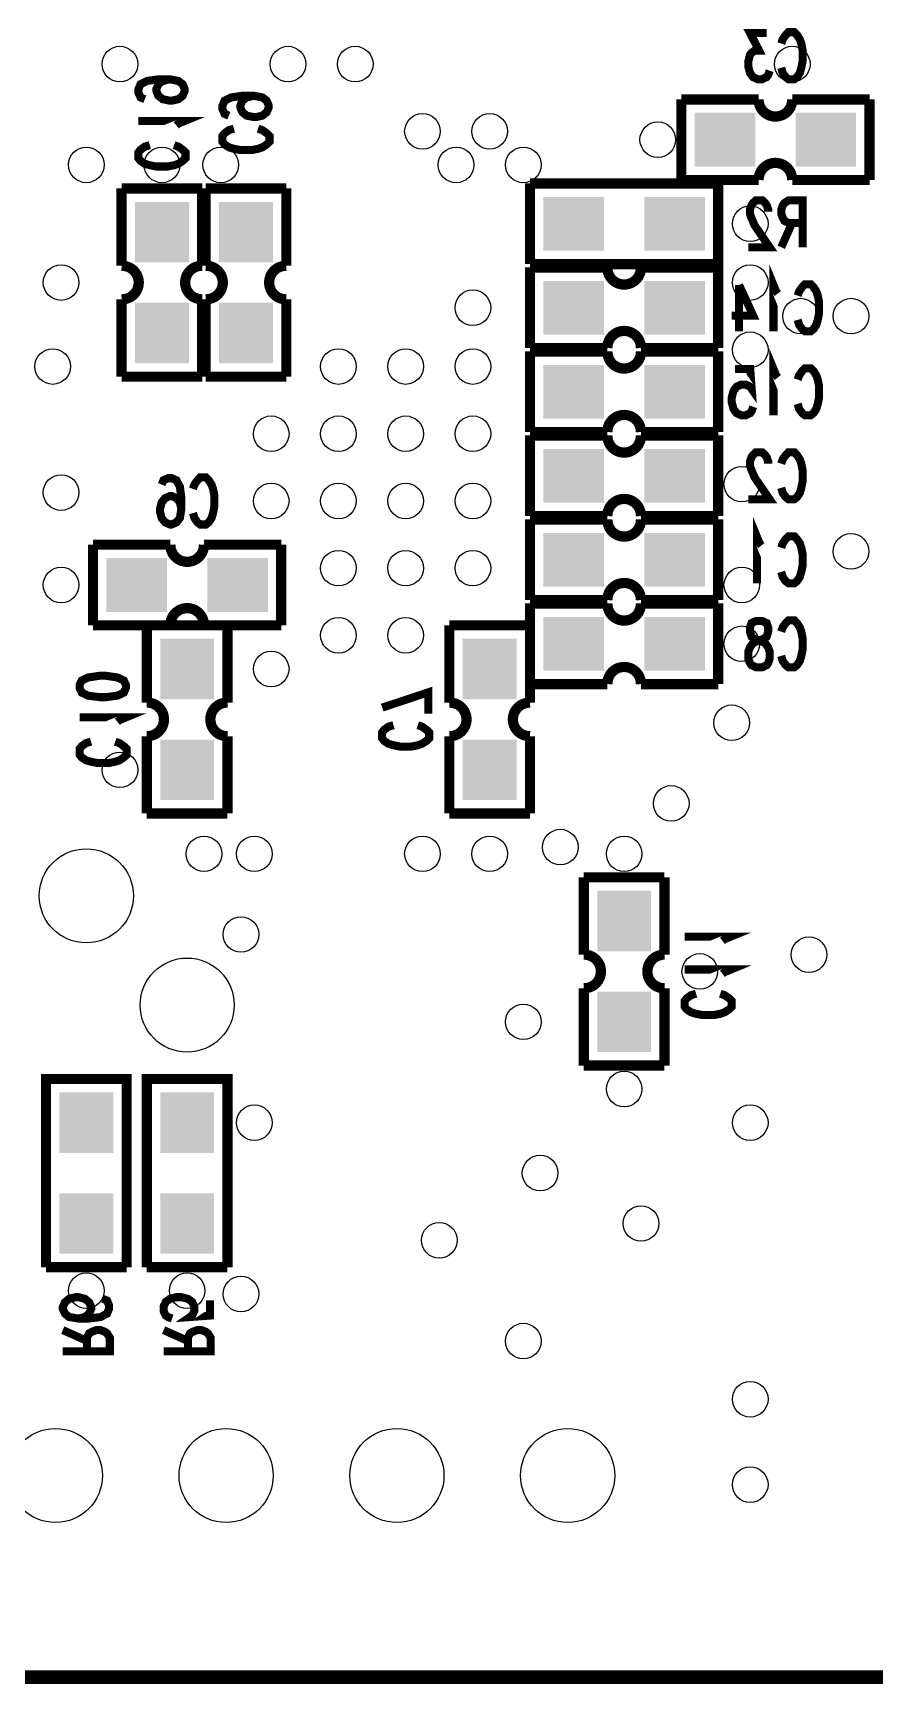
# Model space of a CAD drawing. Extents: x -0.1 to 57.1, y -0.1 to 42.5.
# Drawn here: x 19.71 to 32.23, y -0.1 to 24.46 of the extents above; entities that cross this region are included whole.
import ezdxf

# ---------------------------------------------------------------- set-up
doc = ezdxf.new("R2010")
doc.units = 0
doc.layers.get('0').update_dxf_attribs({"linetype": 'CONTINUOUS'})
doc.layers.add('03_ASSY2_GBR', color=7, linetype='CONTINUOUS')

# ---------------------------------------------------------------- blocks, each defined once
blk = doc.blocks.new('ROUND_13')
blk.add_circle((0, 0), 0.7)
blk = doc.blocks.new('RECTANGLE_132')
blk.add_solid([(0.4, 0.45), (0.4, -0.45), (-0.4, 0.45), (-0.4, -0.45)])
blk = doc.blocks.new('RECTANGLE_138')
blk.add_solid([(0.45, 0.4), (0.45, -0.4), (-0.45, 0.4), (-0.45, -0.4)])
blk = doc.blocks.new('ROUND_177')
blk.add_circle((0, 0), 0.265)

msp = doc.modelspace()

# ---------------------------------------------------------------- linework, layer by layer
at = {"layer": '03_ASSY2_GBR'}
for points, const_width in [([(0, 0), (57, 0), (57, 35), (0, 35), (0, 0)], 0.2032), ([(30.62, 24.464), (30.371, 24.464), (30.508, 24.199), (30.438, 24.199), (30.394, 24.167), (30.371, 24.136), (30.346, 24.04), (30.346, 23.966), (30.371, 23.87), (30.416, 23.807), (30.483, 23.775), (30.553, 23.775), (30.62, 23.807), (30.642, 23.839), (30.664, 23.902)], 0.12), ([(30.836, 24.305), (30.858, 24.369), (30.903, 24.433), (30.944, 24.475), (31.03, 24.475), (31.071, 24.433), (31.113, 24.369), (31.135, 24.305), (31.154, 24.21), (31.154, 24.04), (31.135, 23.945), (31.113, 23.87), (31.071, 23.807), (31.03, 23.775), (30.944, 23.775), (30.903, 23.807), (30.858, 23.87), (30.836, 23.945)], 0.12), ([(21.742, 23.774), (21.636, 23.749), (21.572, 23.701), (21.54, 23.625), (21.54, 23.602), (21.572, 23.529), (21.636, 23.478), (21.742, 23.456), (21.773, 23.456), (21.869, 23.478), (21.933, 23.529), (21.964, 23.602), (21.964, 23.625), (21.933, 23.701), (21.869, 23.749), (21.742, 23.774), (21.572, 23.774), (21.402, 23.749), (21.307, 23.701), (21.275, 23.625), (21.275, 23.577), (21.307, 23.504), (21.37, 23.478)], 0.12), ([(22.992, 23.529), (22.886, 23.504), (22.822, 23.456), (22.79, 23.38), (22.79, 23.357), (22.822, 23.284), (22.886, 23.233), (22.992, 23.211), (23.023, 23.211), (23.119, 23.233), (23.183, 23.284), (23.214, 23.357), (23.214, 23.38), (23.183, 23.456), (23.119, 23.504), (22.992, 23.529), (22.822, 23.529), (22.652, 23.504), (22.557, 23.456), (22.525, 23.38), (22.525, 23.332), (22.557, 23.259), (22.62, 23.233)], 0.12), ([(29.35, 23.475), (29.35, 22.275)], 0.1524), ([(29.35, 23.475), (30.5, 23.475)], 0.1524), ([(31, 23.475), (30.999, 23.45), (30.996, 23.426), (30.99, 23.401), (30.982, 23.378), (30.972, 23.355), (30.96, 23.334), (30.945, 23.314), (30.929, 23.295), (30.91, 23.278), (30.89, 23.263), (30.869, 23.25), (30.847, 23.239), (30.823, 23.231), (30.799, 23.225), (30.775, 23.221), (30.75, 23.22), (30.725, 23.221), (30.701, 23.225), (30.677, 23.231), (30.653, 23.239), (30.631, 23.25), (30.61, 23.263), (30.59, 23.278), (30.571, 23.295), (30.555, 23.314), (30.54, 23.334), (30.528, 23.355), (30.518, 23.378), (30.51, 23.401), (30.504, 23.426), (30.501, 23.45), (30.5, 23.475)], 0.1524), ([(31, 23.475), (32.15, 23.475)], 0.1524), ([(32.15, 23.475), (32.15, 22.275)], 0.1524), ([(21.837, 23.09), (21.869, 23.115), (21.964, 23.154), (21.275, 23.154)], 0.12), ([(23.055, 23.039), (23.119, 23.017), (23.183, 22.972), (23.225, 22.931), (23.225, 22.845), (23.183, 22.804), (23.119, 22.762), (23.055, 22.74), (22.96, 22.721), (22.79, 22.721), (22.695, 22.74), (22.62, 22.762), (22.557, 22.804), (22.525, 22.845), (22.525, 22.931), (22.557, 22.972), (22.62, 23.017), (22.695, 23.039)], 0.12), ([(21.805, 22.794), (21.869, 22.772), (21.933, 22.727), (21.975, 22.686), (21.975, 22.6), (21.933, 22.559), (21.869, 22.517), (21.805, 22.495), (21.71, 22.476), (21.54, 22.476), (21.445, 22.495), (21.37, 22.517), (21.307, 22.559), (21.275, 22.6), (21.275, 22.686), (21.307, 22.727), (21.37, 22.772), (21.445, 22.794)], 0.12), ([(30.5, 22.275), (30.501, 22.3), (30.504, 22.324), (30.51, 22.349), (30.518, 22.372), (30.528, 22.395), (30.54, 22.416), (30.555, 22.436), (30.571, 22.455), (30.59, 22.472), (30.61, 22.487), (30.631, 22.5), (30.653, 22.511), (30.677, 22.519), (30.701, 22.525), (30.725, 22.529), (30.75, 22.53), (30.775, 22.529), (30.799, 22.525), (30.823, 22.519), (30.847, 22.511), (30.869, 22.5), (30.89, 22.487), (30.91, 22.472), (30.929, 22.455), (30.945, 22.436), (30.96, 22.416), (30.972, 22.395), (30.982, 22.372), (30.99, 22.349), (30.996, 22.324), (30.999, 22.3), (31, 22.275)], 0.1524), ([(22.225, 22.15), (21.025, 22.15)], 0.1524), ([(21.025, 22.15), (21.025, 21)], 0.1524), ([(22.225, 22.15), (22.225, 21)], 0.1524), ([(23.475, 22.15), (22.275, 22.15)], 0.1524), ([(22.275, 22.15), (22.275, 21)], 0.1524), ([(23.475, 22.15), (23.475, 21)], 0.1524), ([(27.1, 21.025), (29.9, 21.025), (29.9, 22.225), (27.1, 22.225)], 0.1524), ([(27.1, 22.225), (27.1, 21.025)], 0.1524), ([(29.35, 22.275), (30.5, 22.275)], 0.1524), ([(31, 22.275), (32.15, 22.275)], 0.1524), ([(30.642, 21.805), (30.642, 21.837), (30.62, 21.901), (30.597, 21.933), (30.553, 21.975), (30.46, 21.975), (30.416, 21.933), (30.394, 21.901), (30.371, 21.837), (30.371, 21.773), (30.394, 21.71), (30.438, 21.604), (30.664, 21.275), (30.346, 21.275)], 0.12), ([(31.154, 21.275), (31.154, 21.975), (30.95, 21.975), (30.884, 21.933), (30.861, 21.901), (30.836, 21.837), (30.836, 21.773), (30.861, 21.71), (30.884, 21.667), (30.95, 21.636), (31.154, 21.636)], 0.12), ([(30.998, 21.636), (30.836, 21.275)], 0.12), ([(21.025, 21), (21.05, 20.999), (21.074, 20.996), (21.099, 20.99), (21.122, 20.982), (21.145, 20.972), (21.166, 20.96), (21.186, 20.945), (21.205, 20.929), (21.222, 20.91), (21.237, 20.89), (21.25, 20.869), (21.261, 20.847), (21.269, 20.823), (21.275, 20.799), (21.279, 20.775), (21.28, 20.75), (21.279, 20.725), (21.275, 20.701), (21.269, 20.677), (21.261, 20.653), (21.25, 20.631), (21.237, 20.61), (21.222, 20.59), (21.205, 20.571), (21.186, 20.555), (21.166, 20.54), (21.145, 20.528), (21.122, 20.518), (21.099, 20.51), (21.074, 20.504), (21.05, 20.501), (21.025, 20.5)], 0.1524), ([(22.225, 20.5), (22.2, 20.501), (22.176, 20.504), (22.151, 20.51), (22.128, 20.518), (22.105, 20.528), (22.084, 20.54), (22.064, 20.555), (22.045, 20.571), (22.028, 20.59), (22.013, 20.61), (22, 20.631), (21.989, 20.653), (21.981, 20.677), (21.975, 20.701), (21.971, 20.725), (21.97, 20.75), (21.971, 20.775), (21.975, 20.799), (21.981, 20.823), (21.989, 20.847), (22, 20.869), (22.013, 20.89), (22.028, 20.91), (22.045, 20.929), (22.064, 20.945), (22.084, 20.96), (22.105, 20.972), (22.128, 20.982), (22.151, 20.99), (22.176, 20.996), (22.2, 20.999), (22.225, 21)], 0.1524), ([(22.275, 21), (22.3, 20.999), (22.324, 20.996), (22.349, 20.99), (22.372, 20.982), (22.395, 20.972), (22.416, 20.96), (22.436, 20.945), (22.455, 20.929), (22.472, 20.91), (22.487, 20.89), (22.5, 20.869), (22.511, 20.847), (22.519, 20.823), (22.525, 20.799), (22.529, 20.775), (22.53, 20.75), (22.529, 20.725), (22.525, 20.701), (22.519, 20.677), (22.511, 20.653), (22.5, 20.631), (22.487, 20.61), (22.472, 20.59), (22.455, 20.571), (22.436, 20.555), (22.416, 20.54), (22.395, 20.528), (22.372, 20.518), (22.349, 20.51), (22.324, 20.504), (22.3, 20.501), (22.275, 20.5)], 0.1524), ([(23.475, 20.5), (23.45, 20.501), (23.426, 20.504), (23.401, 20.51), (23.378, 20.518), (23.355, 20.528), (23.334, 20.54), (23.314, 20.555), (23.295, 20.571), (23.278, 20.59), (23.263, 20.61), (23.25, 20.631), (23.239, 20.653), (23.231, 20.677), (23.225, 20.701), (23.221, 20.725), (23.22, 20.75), (23.221, 20.775), (23.225, 20.799), (23.231, 20.823), (23.239, 20.847), (23.25, 20.869), (23.263, 20.89), (23.278, 20.91), (23.295, 20.929), (23.314, 20.945), (23.334, 20.96), (23.355, 20.972), (23.378, 20.982), (23.401, 20.99), (23.426, 20.996), (23.45, 20.999), (23.475, 21)], 0.1524), ([(27.1, 19.775), (27.1, 20.975)], 0.1524), ([(28.25, 20.975), (27.1, 20.975)], 0.1524), ([(28.75, 20.975), (28.749, 20.95), (28.746, 20.926), (28.74, 20.901), (28.732, 20.878), (28.722, 20.855), (28.71, 20.834), (28.695, 20.814), (28.679, 20.795), (28.66, 20.778), (28.64, 20.763), (28.619, 20.75), (28.597, 20.739), (28.573, 20.731), (28.549, 20.725), (28.525, 20.721), (28.5, 20.72), (28.475, 20.721), (28.451, 20.725), (28.427, 20.731), (28.403, 20.739), (28.381, 20.75), (28.36, 20.763), (28.34, 20.778), (28.321, 20.795), (28.305, 20.814), (28.29, 20.834), (28.278, 20.855), (28.268, 20.878), (28.26, 20.901), (28.254, 20.926), (28.251, 20.95), (28.25, 20.975)], 0.1524), ([(29.9, 20.975), (28.75, 20.975)], 0.1524), ([(29.9, 19.775), (29.9, 20.975)], 0.1524), ([(30.785, 20.587), (30.76, 20.619), (30.721, 20.714), (30.721, 20.025)], 0.12), ([(30.209, 20.714), (30.419, 20.258), (30.101, 20.258)], 0.12), ([(30.209, 20.714), (30.209, 20.025)], 0.12), ([(31.081, 20.555), (31.103, 20.619), (31.148, 20.683), (31.189, 20.725), (31.275, 20.725), (31.316, 20.683), (31.358, 20.619), (31.38, 20.555), (31.399, 20.46), (31.399, 20.29), (31.38, 20.195), (31.358, 20.12), (31.316, 20.057), (31.275, 20.025), (31.189, 20.025), (31.148, 20.057), (31.103, 20.12), (31.081, 20.195)], 0.12), ([(21.025, 20.5), (21.025, 19.35)], 0.1524), ([(22.225, 20.5), (22.225, 19.35)], 0.1524), ([(22.275, 20.5), (22.275, 19.35)], 0.1524), ([(23.475, 20.5), (23.475, 19.35)], 0.1524), ([(28.25, 19.775), (28.251, 19.8), (28.254, 19.824), (28.26, 19.849), (28.268, 19.872), (28.278, 19.895), (28.29, 19.916), (28.305, 19.936), (28.321, 19.955), (28.34, 19.972), (28.36, 19.987), (28.381, 20), (28.403, 20.011), (28.427, 20.019), (28.451, 20.025), (28.475, 20.029), (28.5, 20.03), (28.525, 20.029), (28.549, 20.025), (28.573, 20.019), (28.597, 20.011), (28.619, 20), (28.64, 19.987), (28.66, 19.972), (28.679, 19.955), (28.695, 19.936), (28.71, 19.916), (28.722, 19.895), (28.732, 19.872), (28.74, 19.849), (28.746, 19.824), (28.749, 19.8), (28.75, 19.775)], 0.1524), ([(28.25, 19.775), (27.1, 19.775)], 0.1524), ([(27.1, 18.525), (27.1, 19.725)], 0.1524), ([(28.25, 19.725), (27.1, 19.725)], 0.1524), ([(28.75, 19.725), (28.749, 19.7), (28.746, 19.676), (28.74, 19.651), (28.732, 19.628), (28.722, 19.605), (28.71, 19.584), (28.695, 19.564), (28.679, 19.545), (28.66, 19.528), (28.64, 19.513), (28.619, 19.5), (28.597, 19.489), (28.573, 19.481), (28.549, 19.475), (28.525, 19.471), (28.5, 19.47), (28.475, 19.471), (28.451, 19.475), (28.427, 19.481), (28.403, 19.489), (28.381, 19.5), (28.36, 19.513), (28.34, 19.528), (28.321, 19.545), (28.305, 19.564), (28.29, 19.584), (28.278, 19.605), (28.268, 19.628), (28.26, 19.651), (28.254, 19.676), (28.251, 19.7), (28.25, 19.725)], 0.1524), ([(29.9, 19.775), (28.75, 19.775)], 0.1524), ([(29.9, 19.725), (28.75, 19.725)], 0.1524), ([(29.9, 18.525), (29.9, 19.725)], 0.1524), ([(30.785, 19.337), (30.76, 19.369), (30.721, 19.464), (30.721, 18.775)], 0.12), ([(22.225, 19.35), (21.025, 19.35)], 0.1524), ([(23.475, 19.35), (22.275, 19.35)], 0.1524), ([(30.149, 19.464), (30.375, 19.464), (30.397, 19.167), (30.375, 19.199), (30.308, 19.231), (30.241, 19.231), (30.171, 19.199), (30.126, 19.136), (30.101, 19.04), (30.101, 18.966), (30.126, 18.87), (30.171, 18.807), (30.241, 18.775), (30.308, 18.775), (30.375, 18.807), (30.397, 18.839), (30.419, 18.902)], 0.12), ([(31.081, 19.305), (31.103, 19.369), (31.148, 19.433), (31.189, 19.475), (31.275, 19.475), (31.316, 19.433), (31.358, 19.369), (31.38, 19.305), (31.399, 19.21), (31.399, 19.04), (31.38, 18.945), (31.358, 18.87), (31.316, 18.807), (31.275, 18.775), (31.189, 18.775), (31.148, 18.807), (31.103, 18.87), (31.081, 18.945)], 0.12), ([(28.25, 18.525), (28.251, 18.55), (28.254, 18.574), (28.26, 18.599), (28.268, 18.622), (28.278, 18.645), (28.29, 18.666), (28.305, 18.686), (28.321, 18.705), (28.34, 18.722), (28.36, 18.737), (28.381, 18.75), (28.403, 18.761), (28.427, 18.769), (28.451, 18.775), (28.475, 18.779), (28.5, 18.78), (28.525, 18.779), (28.549, 18.775), (28.573, 18.769), (28.597, 18.761), (28.619, 18.75), (28.64, 18.737), (28.66, 18.722), (28.679, 18.705), (28.695, 18.686), (28.71, 18.666), (28.722, 18.645), (28.732, 18.622), (28.74, 18.599), (28.746, 18.574), (28.749, 18.55), (28.75, 18.525)], 0.1524), ([(28.25, 18.525), (27.1, 18.525)], 0.1524), ([(27.1, 17.275), (27.1, 18.475)], 0.1524), ([(28.25, 18.475), (27.1, 18.475)], 0.1524), ([(28.75, 18.475), (28.749, 18.45), (28.746, 18.426), (28.74, 18.401), (28.732, 18.378), (28.722, 18.355), (28.71, 18.334), (28.695, 18.314), (28.679, 18.295), (28.66, 18.278), (28.64, 18.263), (28.619, 18.25), (28.597, 18.239), (28.573, 18.231), (28.549, 18.225), (28.525, 18.221), (28.5, 18.22), (28.475, 18.221), (28.451, 18.225), (28.427, 18.231), (28.403, 18.239), (28.381, 18.25), (28.36, 18.263), (28.34, 18.278), (28.321, 18.295), (28.305, 18.314), (28.29, 18.334), (28.278, 18.355), (28.268, 18.378), (28.26, 18.401), (28.254, 18.426), (28.251, 18.45), (28.25, 18.475)], 0.1524), ([(29.9, 18.525), (28.75, 18.525)], 0.1524), ([(29.9, 18.475), (28.75, 18.475)], 0.1524), ([(29.9, 17.275), (29.9, 18.475)], 0.1524), ([(30.642, 18.055), (30.642, 18.087), (30.62, 18.151), (30.597, 18.183), (30.553, 18.225), (30.46, 18.225), (30.416, 18.183), (30.394, 18.151), (30.371, 18.087), (30.371, 18.023), (30.394, 17.96), (30.438, 17.854), (30.664, 17.525), (30.346, 17.525)], 0.12), ([(30.836, 18.055), (30.858, 18.119), (30.903, 18.183), (30.944, 18.225), (31.03, 18.225), (31.071, 18.183), (31.113, 18.119), (31.135, 18.055), (31.154, 17.96), (31.154, 17.79), (31.135, 17.695), (31.113, 17.62), (31.071, 17.557), (31.03, 17.525), (30.944, 17.525), (30.903, 17.557), (30.858, 17.62), (30.836, 17.695)], 0.12), ([(21.621, 17.744), (21.647, 17.808), (21.72, 17.839), (21.768, 17.839), (21.841, 17.808), (21.892, 17.712), (21.914, 17.542), (21.914, 17.383), (21.892, 17.245), (21.841, 17.182), (21.768, 17.15), (21.745, 17.15), (21.672, 17.182), (21.621, 17.245), (21.596, 17.341), (21.596, 17.383), (21.621, 17.479), (21.672, 17.542), (21.745, 17.574), (21.768, 17.574), (21.841, 17.542), (21.892, 17.479), (21.914, 17.383)], 0.12), ([(22.086, 17.68), (22.108, 17.744), (22.153, 17.808), (22.194, 17.85), (22.28, 17.85), (22.321, 17.808), (22.363, 17.744), (22.385, 17.68), (22.404, 17.585), (22.404, 17.415), (22.385, 17.32), (22.363, 17.245), (22.321, 17.182), (22.28, 17.15), (22.194, 17.15), (22.153, 17.182), (22.108, 17.245), (22.086, 17.32)], 0.12), ([(28.25, 17.275), (28.251, 17.3), (28.254, 17.324), (28.26, 17.349), (28.268, 17.372), (28.278, 17.395), (28.29, 17.416), (28.305, 17.436), (28.321, 17.455), (28.34, 17.472), (28.36, 17.487), (28.381, 17.5), (28.403, 17.511), (28.427, 17.519), (28.451, 17.525), (28.475, 17.529), (28.5, 17.53), (28.525, 17.529), (28.549, 17.525), (28.573, 17.519), (28.597, 17.511), (28.619, 17.5), (28.64, 17.487), (28.66, 17.472), (28.679, 17.455), (28.695, 17.436), (28.71, 17.416), (28.722, 17.395), (28.732, 17.372), (28.74, 17.349), (28.746, 17.324), (28.749, 17.3), (28.75, 17.275)], 0.1524), ([(28.25, 17.275), (27.1, 17.275)], 0.1524), ([(27.1, 16.025), (27.1, 17.225)], 0.1524), ([(28.25, 17.225), (27.1, 17.225)], 0.1524), ([(28.75, 17.225), (28.749, 17.2), (28.746, 17.176), (28.74, 17.151), (28.732, 17.128), (28.722, 17.105), (28.71, 17.084), (28.695, 17.064), (28.679, 17.045), (28.66, 17.028), (28.64, 17.013), (28.619, 17), (28.597, 16.989), (28.573, 16.981), (28.549, 16.975), (28.525, 16.971), (28.5, 16.97), (28.475, 16.971), (28.451, 16.975), (28.427, 16.981), (28.403, 16.989), (28.381, 17), (28.36, 17.013), (28.34, 17.028), (28.321, 17.045), (28.305, 17.064), (28.29, 17.084), (28.278, 17.105), (28.268, 17.128), (28.26, 17.151), (28.254, 17.176), (28.251, 17.2), (28.25, 17.225)], 0.1524), ([(29.9, 17.275), (28.75, 17.275)], 0.1524), ([(29.9, 17.225), (28.75, 17.225)], 0.1524), ([(29.9, 16.025), (29.9, 17.225)], 0.1524), ([(30.54, 16.837), (30.515, 16.869), (30.476, 16.964), (30.476, 16.275)], 0.12), ([(30.836, 16.805), (30.858, 16.869), (30.903, 16.933), (30.944, 16.975), (31.03, 16.975), (31.071, 16.933), (31.113, 16.869), (31.135, 16.805), (31.154, 16.71), (31.154, 16.54), (31.135, 16.445), (31.113, 16.37), (31.071, 16.307), (31.03, 16.275), (30.944, 16.275), (30.903, 16.307), (30.858, 16.37), (30.836, 16.445)], 0.12), ([(20.6, 16.85), (20.6, 15.65)], 0.1524), ([(20.6, 16.85), (21.75, 16.85)], 0.1524), ([(22.25, 16.85), (22.249, 16.825), (22.246, 16.801), (22.24, 16.776), (22.232, 16.753), (22.222, 16.73), (22.21, 16.709), (22.195, 16.689), (22.179, 16.67), (22.16, 16.653), (22.14, 16.638), (22.119, 16.625), (22.097, 16.614), (22.073, 16.606), (22.049, 16.6), (22.025, 16.596), (22, 16.595), (21.975, 16.596), (21.951, 16.6), (21.927, 16.606), (21.903, 16.614), (21.881, 16.625), (21.86, 16.638), (21.84, 16.653), (21.821, 16.67), (21.805, 16.689), (21.79, 16.709), (21.778, 16.73), (21.768, 16.753), (21.76, 16.776), (21.754, 16.801), (21.751, 16.825), (21.75, 16.85)], 0.1524), ([(22.25, 16.85), (23.4, 16.85)], 0.1524), ([(23.4, 16.85), (23.4, 15.65)], 0.1524), ([(28.25, 16.025), (28.251, 16.05), (28.254, 16.074), (28.26, 16.099), (28.268, 16.122), (28.278, 16.145), (28.29, 16.166), (28.305, 16.186), (28.321, 16.205), (28.34, 16.222), (28.36, 16.237), (28.381, 16.25), (28.403, 16.261), (28.427, 16.269), (28.451, 16.275), (28.475, 16.279), (28.5, 16.28), (28.525, 16.279), (28.549, 16.275), (28.573, 16.269), (28.597, 16.261), (28.619, 16.25), (28.64, 16.237), (28.66, 16.222), (28.679, 16.205), (28.695, 16.186), (28.71, 16.166), (28.722, 16.145), (28.732, 16.122), (28.74, 16.099), (28.746, 16.074), (28.749, 16.05), (28.75, 16.025)], 0.1524), ([(21.75, 15.65), (21.751, 15.675), (21.754, 15.699), (21.76, 15.724), (21.768, 15.747), (21.778, 15.77), (21.79, 15.791), (21.805, 15.811), (21.821, 15.83), (21.84, 15.847), (21.86, 15.862), (21.881, 15.875), (21.903, 15.886), (21.927, 15.894), (21.951, 15.9), (21.975, 15.904), (22, 15.905), (22.025, 15.904), (22.049, 15.9), (22.073, 15.894), (22.097, 15.886), (22.119, 15.875), (22.14, 15.862), (22.16, 15.847), (22.179, 15.83), (22.195, 15.811), (22.21, 15.791), (22.222, 15.77), (22.232, 15.747), (22.24, 15.724), (22.246, 15.699), (22.249, 15.675), (22.25, 15.65)], 0.1524), ([(28.25, 16.025), (27.1, 16.025)], 0.1524), ([(27.1, 14.775), (27.1, 15.975)], 0.1524), ([(28.25, 15.975), (27.1, 15.975)], 0.1524), ([(28.75, 15.975), (28.749, 15.95), (28.746, 15.926), (28.74, 15.901), (28.732, 15.878), (28.722, 15.855), (28.71, 15.834), (28.695, 15.814), (28.679, 15.795), (28.66, 15.778), (28.64, 15.763), (28.619, 15.75), (28.597, 15.739), (28.573, 15.731), (28.549, 15.725), (28.525, 15.721), (28.5, 15.72), (28.475, 15.721), (28.451, 15.725), (28.427, 15.731), (28.403, 15.739), (28.381, 15.75), (28.36, 15.763), (28.34, 15.778), (28.321, 15.795), (28.305, 15.814), (28.29, 15.834), (28.278, 15.855), (28.268, 15.878), (28.26, 15.901), (28.254, 15.926), (28.251, 15.95), (28.25, 15.975)], 0.1524), ([(29.9, 16.025), (28.75, 16.025)], 0.1524), ([(29.9, 15.975), (28.75, 15.975)], 0.1524), ([(29.9, 14.775), (29.9, 15.975)], 0.1524), ([(20.6, 15.65), (21.75, 15.65)], 0.1524), ([(21.4, 14.5), (21.4, 15.65)], 0.1524), ([(21.4, 15.65), (22.6, 15.65)], 0.1524), ([(22.25, 15.65), (23.4, 15.65)], 0.1524), ([(22.6, 14.5), (22.6, 15.65)], 0.1524), ([(25.9, 14.5), (25.9, 15.65)], 0.1524), ([(25.9, 15.65), (27.1, 15.65)], 0.1524), ([(27.1, 14.5), (27.1, 15.65)], 0.1524), ([(30.553, 15.714), (30.62, 15.683), (30.642, 15.619), (30.642, 15.555), (30.62, 15.481), (30.575, 15.449), (30.483, 15.417), (30.416, 15.386), (30.371, 15.322), (30.346, 15.258), (30.346, 15.152), (30.371, 15.089), (30.394, 15.057), (30.46, 15.025), (30.553, 15.025), (30.62, 15.057), (30.642, 15.089), (30.664, 15.152), (30.664, 15.258), (30.642, 15.322), (30.597, 15.386), (30.53, 15.417), (30.438, 15.449), (30.394, 15.481), (30.371, 15.555), (30.371, 15.619), (30.394, 15.683), (30.46, 15.714), (30.553, 15.714)], 0.12), ([(30.836, 15.555), (30.858, 15.619), (30.903, 15.683), (30.944, 15.725), (31.03, 15.725), (31.071, 15.683), (31.113, 15.619), (31.135, 15.555), (31.154, 15.46), (31.154, 15.29), (31.135, 15.195), (31.113, 15.12), (31.071, 15.057), (31.03, 15.025), (30.944, 15.025), (30.903, 15.057), (30.858, 15.12), (30.836, 15.195)], 0.12), ([(28.25, 14.775), (28.251, 14.8), (28.254, 14.824), (28.26, 14.849), (28.268, 14.872), (28.278, 14.895), (28.29, 14.916), (28.305, 14.936), (28.321, 14.955), (28.34, 14.972), (28.36, 14.987), (28.381, 15), (28.403, 15.011), (28.427, 15.019), (28.451, 15.025), (28.475, 15.029), (28.5, 15.03), (28.525, 15.029), (28.549, 15.025), (28.573, 15.019), (28.597, 15.011), (28.619, 15), (28.64, 14.987), (28.66, 14.972), (28.679, 14.955), (28.695, 14.936), (28.71, 14.916), (28.722, 14.895), (28.732, 14.872), (28.74, 14.849), (28.746, 14.824), (28.749, 14.8), (28.75, 14.775)], 0.1524), ([(21.089, 14.718), (21.058, 14.648), (20.962, 14.603), (20.792, 14.581), (20.697, 14.581), (20.527, 14.603), (20.432, 14.648), (20.4, 14.718), (20.4, 14.762), (20.432, 14.829), (20.527, 14.874), (20.697, 14.899), (20.792, 14.899), (20.962, 14.874), (21.058, 14.829), (21.089, 14.762), (21.089, 14.718)], 0.12), ([(28.25, 14.775), (27.1, 14.775)], 0.1524), ([(29.9, 14.775), (28.75, 14.775)], 0.1524), ([(21.4, 14.5), (21.425, 14.499), (21.449, 14.496), (21.474, 14.49), (21.497, 14.482), (21.52, 14.472), (21.541, 14.46), (21.561, 14.445), (21.58, 14.429), (21.597, 14.41), (21.612, 14.39), (21.625, 14.369), (21.636, 14.347), (21.644, 14.323), (21.65, 14.299), (21.654, 14.275), (21.655, 14.25), (21.654, 14.225), (21.65, 14.201), (21.644, 14.177), (21.636, 14.153), (21.625, 14.131), (21.612, 14.11), (21.597, 14.09), (21.58, 14.071), (21.561, 14.055), (21.541, 14.04), (21.52, 14.028), (21.497, 14.018), (21.474, 14.01), (21.449, 14.004), (21.425, 14.001), (21.4, 14)], 0.1524), ([(22.6, 14), (22.575, 14.001), (22.551, 14.004), (22.526, 14.01), (22.503, 14.018), (22.48, 14.028), (22.459, 14.04), (22.439, 14.055), (22.42, 14.071), (22.403, 14.09), (22.388, 14.11), (22.375, 14.131), (22.364, 14.153), (22.356, 14.177), (22.35, 14.201), (22.346, 14.225), (22.345, 14.25), (22.346, 14.275), (22.35, 14.299), (22.356, 14.323), (22.364, 14.347), (22.375, 14.369), (22.388, 14.39), (22.403, 14.41), (22.42, 14.429), (22.439, 14.445), (22.459, 14.46), (22.48, 14.472), (22.503, 14.482), (22.526, 14.49), (22.551, 14.496), (22.575, 14.499), (22.6, 14.5)], 0.1524), ([(25.589, 14.336), (25.589, 14.654), (24.9, 14.425)], 0.12), ([(25.9, 14.5), (25.925, 14.499), (25.949, 14.496), (25.974, 14.49), (25.997, 14.482), (26.02, 14.472), (26.041, 14.46), (26.061, 14.445), (26.08, 14.429), (26.097, 14.41), (26.112, 14.39), (26.125, 14.369), (26.136, 14.347), (26.144, 14.323), (26.15, 14.299), (26.154, 14.275), (26.155, 14.25), (26.154, 14.225), (26.15, 14.201), (26.144, 14.177), (26.136, 14.153), (26.125, 14.131), (26.112, 14.11), (26.097, 14.09), (26.08, 14.071), (26.061, 14.055), (26.041, 14.04), (26.02, 14.028), (25.997, 14.018), (25.974, 14.01), (25.949, 14.004), (25.925, 14.001), (25.9, 14)], 0.1524), ([(27.1, 14), (27.075, 14.001), (27.051, 14.004), (27.026, 14.01), (27.003, 14.018), (26.98, 14.028), (26.959, 14.04), (26.939, 14.055), (26.92, 14.071), (26.903, 14.09), (26.888, 14.11), (26.875, 14.131), (26.864, 14.153), (26.856, 14.177), (26.85, 14.201), (26.846, 14.225), (26.845, 14.25), (26.846, 14.275), (26.85, 14.299), (26.856, 14.323), (26.864, 14.347), (26.875, 14.369), (26.888, 14.39), (26.903, 14.41), (26.92, 14.429), (26.939, 14.445), (26.959, 14.46), (26.98, 14.472), (27.003, 14.482), (27.026, 14.49), (27.051, 14.496), (27.075, 14.499), (27.1, 14.5)], 0.1524), ([(20.962, 14.215), (20.994, 14.24), (21.089, 14.279), (20.4, 14.279)], 0.12), ([(21.4, 12.85), (21.4, 14)], 0.1524), ([(22.6, 12.85), (22.6, 14)], 0.1524), ([(25.43, 14.164), (25.494, 14.142), (25.558, 14.097), (25.6, 14.056), (25.6, 13.97), (25.558, 13.929), (25.494, 13.887), (25.43, 13.865), (25.335, 13.846), (25.165, 13.846), (25.07, 13.865), (24.995, 13.887), (24.932, 13.929), (24.9, 13.97), (24.9, 14.056), (24.932, 14.097), (24.995, 14.142), (25.07, 14.164)], 0.12), ([(25.9, 12.85), (25.9, 14)], 0.1524), ([(27.1, 12.85), (27.1, 14)], 0.1524), ([(20.93, 13.919), (20.994, 13.897), (21.058, 13.852), (21.1, 13.811), (21.1, 13.725), (21.058, 13.684), (20.994, 13.642), (20.93, 13.62), (20.835, 13.601), (20.665, 13.601), (20.57, 13.62), (20.495, 13.642), (20.432, 13.684), (20.4, 13.725), (20.4, 13.811), (20.432, 13.852), (20.495, 13.897), (20.57, 13.919)], 0.12), ([(21.4, 12.85), (22.6, 12.85)], 0.1524), ([(25.9, 12.85), (27.1, 12.85)], 0.1524), ([(29.1, 11.9), (27.9, 11.9)], 0.1524), ([(27.9, 11.9), (27.9, 10.75)], 0.1524), ([(29.1, 11.9), (29.1, 10.75)], 0.1524), ([(29.962, 10.955), (29.994, 10.98), (30.089, 11.019), (29.4, 11.019)], 0.12), ([(27.9, 10.75), (27.925, 10.749), (27.949, 10.746), (27.974, 10.74), (27.997, 10.732), (28.02, 10.722), (28.041, 10.71), (28.061, 10.695), (28.08, 10.679), (28.097, 10.66), (28.112, 10.64), (28.125, 10.619), (28.136, 10.597), (28.144, 10.573), (28.15, 10.549), (28.154, 10.525), (28.155, 10.5), (28.154, 10.475), (28.15, 10.451), (28.144, 10.427), (28.136, 10.403), (28.125, 10.381), (28.112, 10.36), (28.097, 10.34), (28.08, 10.321), (28.061, 10.305), (28.041, 10.29), (28.02, 10.278), (27.997, 10.268), (27.974, 10.26), (27.949, 10.254), (27.925, 10.251), (27.9, 10.25)], 0.1524), ([(29.1, 10.25), (29.075, 10.251), (29.051, 10.254), (29.026, 10.26), (29.003, 10.268), (28.98, 10.278), (28.959, 10.29), (28.939, 10.305), (28.92, 10.321), (28.903, 10.34), (28.888, 10.36), (28.875, 10.381), (28.864, 10.403), (28.856, 10.427), (28.85, 10.451), (28.846, 10.475), (28.845, 10.5), (28.846, 10.525), (28.85, 10.549), (28.856, 10.573), (28.864, 10.597), (28.875, 10.619), (28.888, 10.64), (28.903, 10.66), (28.92, 10.679), (28.939, 10.695), (28.959, 10.71), (28.98, 10.722), (29.003, 10.732), (29.026, 10.74), (29.051, 10.746), (29.075, 10.749), (29.1, 10.75)], 0.1524), ([(29.962, 10.465), (29.994, 10.49), (30.089, 10.529), (29.4, 10.529)], 0.12), ([(27.9, 10.25), (27.9, 9.1)], 0.1524), ([(29.1, 10.25), (29.1, 9.1)], 0.1524), ([(29.93, 10.169), (29.994, 10.147), (30.058, 10.102), (30.1, 10.061), (30.1, 9.975), (30.058, 9.934), (29.994, 9.892), (29.93, 9.87), (29.835, 9.851), (29.665, 9.851), (29.57, 9.87), (29.495, 9.892), (29.432, 9.934), (29.4, 9.975), (29.4, 10.061), (29.432, 10.102), (29.495, 10.147), (29.57, 10.169)], 0.12), ([(29.1, 9.1), (27.9, 9.1)], 0.1524), ([(21.1, 6.1), (21.1, 8.9), (19.9, 8.9), (19.9, 6.1)], 0.1524), ([(22.6, 6.1), (22.6, 8.9), (21.4, 8.9), (21.4, 6.1)], 0.1524), ([(19.9, 6.1), (21.1, 6.1)], 0.1524), ([(21.4, 6.1), (22.6, 6.1)], 0.1524), ([(20.744, 5.629), (20.808, 5.603), (20.839, 5.53), (20.839, 5.482), (20.808, 5.409), (20.712, 5.358), (20.542, 5.336), (20.383, 5.336), (20.245, 5.358), (20.182, 5.409), (20.15, 5.482), (20.15, 5.505), (20.182, 5.578), (20.245, 5.629), (20.341, 5.654), (20.383, 5.654), (20.479, 5.629), (20.542, 5.578), (20.574, 5.505), (20.574, 5.482), (20.542, 5.409), (20.479, 5.358), (20.383, 5.336)], 0.12), ([(22.339, 5.606), (22.339, 5.38), (22.042, 5.358), (22.074, 5.38), (22.106, 5.447), (22.106, 5.514), (22.074, 5.584), (22.011, 5.629), (21.915, 5.654), (21.841, 5.654), (21.745, 5.629), (21.682, 5.584), (21.65, 5.514), (21.65, 5.447), (21.682, 5.38), (21.714, 5.358), (21.777, 5.336)], 0.12), ([(20.15, 4.846), (20.85, 4.846), (20.85, 5.05), (20.808, 5.116), (20.776, 5.139), (20.712, 5.164), (20.648, 5.164), (20.585, 5.139), (20.542, 5.116), (20.511, 5.05), (20.511, 4.846)], 0.12), ([(20.511, 5.002), (20.15, 5.164)], 0.12), ([(21.65, 4.846), (22.35, 4.846), (22.35, 5.05), (22.308, 5.116), (22.276, 5.139), (22.212, 5.164), (22.148, 5.164), (22.085, 5.139), (22.042, 5.116), (22.011, 5.05), (22.011, 4.846)], 0.12), ([(22.011, 5.002), (21.65, 5.164)], 0.12)]:
    msp.add_lwpolyline(points, dxfattribs=dict(at, const_width=const_width))

# ---------------------------------------------------------------- block references
for name, p in [('ROUND_177', (21, 24)), ('ROUND_177', (23.5, 24)), ('ROUND_177', (24.5, 24)), ('ROUND_177', (31, 24)), ('ROUND_177', (25.5, 23)), ('ROUND_177', (26.5, 23)), ('ROUND_177', (29, 22.875)), ('RECTANGLE_138', (30, 22.875)), ('RECTANGLE_138', (31.5, 22.875)), ('ROUND_177', (20.5, 22.5)), ('ROUND_177', (21.625, 22.5)), ('ROUND_177', (22.5, 22.5)), ('ROUND_177', (26, 22.5)), ('ROUND_177', (27, 22.5)), ('RECTANGLE_132', (21.625, 21.5)), ('RECTANGLE_132', (22.875, 21.5)), ('RECTANGLE_138', (27.75, 21.625)), ('RECTANGLE_138', (29.25, 21.625)), ('ROUND_177', (30.375, 21.625)), ('ROUND_177', (20.125, 20.75)), ('ROUND_177', (30.375, 20.75)), ('ROUND_177', (26.25, 20.375)), ('RECTANGLE_138', (27.75, 20.375)), ('RECTANGLE_138', (29.25, 20.375)), ('RECTANGLE_132', (21.625, 20)), ('RECTANGLE_132', (22.875, 20)), ('ROUND_177', (31.125, 20.25)), ('ROUND_177', (31.875, 20.25)), ('ROUND_177', (30.375, 19.75)), ('ROUND_177', (20, 19.5)), ('ROUND_177', (24.25, 19.5)), ('ROUND_177', (25.25, 19.5)), ('ROUND_177', (26.25, 19.5)), ('RECTANGLE_138', (27.75, 19.125)), ('RECTANGLE_138', (29.25, 19.125)), ('ROUND_177', (23.25, 18.5)), ('ROUND_177', (24.25, 18.5)), ('ROUND_177', (25.25, 18.5)), ('ROUND_177', (26.25, 18.5)), ('RECTANGLE_138', (27.75, 17.875)), ('RECTANGLE_138', (29.25, 17.875)), ('ROUND_177', (30.25, 17.75)), ('ROUND_177', (20.125, 17.625)), ('ROUND_177', (23.25, 17.5)), ('ROUND_177', (24.25, 17.5)), ('ROUND_177', (25.25, 17.5)), ('ROUND_177', (26.25, 17.5)), ('RECTANGLE_138', (27.75, 16.625)), ('RECTANGLE_138', (29.25, 16.625)), ('ROUND_177', (31.875, 16.75)), ('ROUND_177', (24.25, 16.5)), ('ROUND_177', (25.25, 16.5)), ('ROUND_177', (26.25, 16.5)), ('ROUND_177', (20.125, 16.25)), ('RECTANGLE_138', (21.25, 16.25)), ('RECTANGLE_138', (22.75, 16.25)), ('ROUND_177', (30.25, 16.25)), ('ROUND_177', (24.25, 15.5)), ('ROUND_177', (25.25, 15.5)), ('RECTANGLE_138', (27.75, 15.375)), ('RECTANGLE_138', (29.25, 15.375)), ('ROUND_177', (30.25, 15.375)), ('RECTANGLE_132', (22, 15)), ('ROUND_177', (23.25, 15)), ('RECTANGLE_132', (26.5, 15)), ('ROUND_177', (30.1, 14.2)), ('ROUND_177', (21, 13.5)), ('RECTANGLE_132', (22, 13.5)), ('RECTANGLE_132', (26.5, 13.5)), ('ROUND_177', (29.2, 13)), ('ROUND_177', (27.55, 12.35)), ('ROUND_13', (20.5, 11.625)), ('ROUND_177', (22.25, 12.25)), ('ROUND_177', (23, 12.25)), ('ROUND_177', (25.5, 12.25)), ('ROUND_177', (26.5, 12.25)), ('ROUND_177', (28.5, 12.25)), ('RECTANGLE_132', (28.5, 11.25)), ('ROUND_177', (22.8, 11.05)), ('ROUND_177', (31.25, 10.75)), ('ROUND_13', (22, 10)), ('ROUND_177', (29.625, 10.5)), ('RECTANGLE_132', (28.5, 9.75)), ('ROUND_177', (27, 9.75)), ('ROUND_177', (28.5, 8.75)), ('RECTANGLE_132', (20.5, 8.25)), ('RECTANGLE_132', (22, 8.25)), ('ROUND_177', (23, 8.25)), ('ROUND_177', (30.375, 8.25)), ('ROUND_177', (27.25, 7.5)), ('RECTANGLE_132', (20.5, 6.75)), ('RECTANGLE_132', (22, 6.75)), ('ROUND_177', (28.75, 6.75)), ('ROUND_177', (25.75, 6.5)), ('ROUND_177', (20.5, 5.75)), ('ROUND_177', (22, 5.75)), ('ROUND_177', (22.8, 5.7)), ('ROUND_177', (27, 5)), ('ROUND_177', (30.375, 4.135)), ('ROUND_13', (20.04, 3)), ('ROUND_13', (22.58, 3)), ('ROUND_13', (25.12, 3)), ('ROUND_13', (27.66, 3)), ('ROUND_177', (30.375, 2.865))]:
    msp.add_blockref(name, p, dxfattribs=at)

doc.saveas('drawing.dxf')
